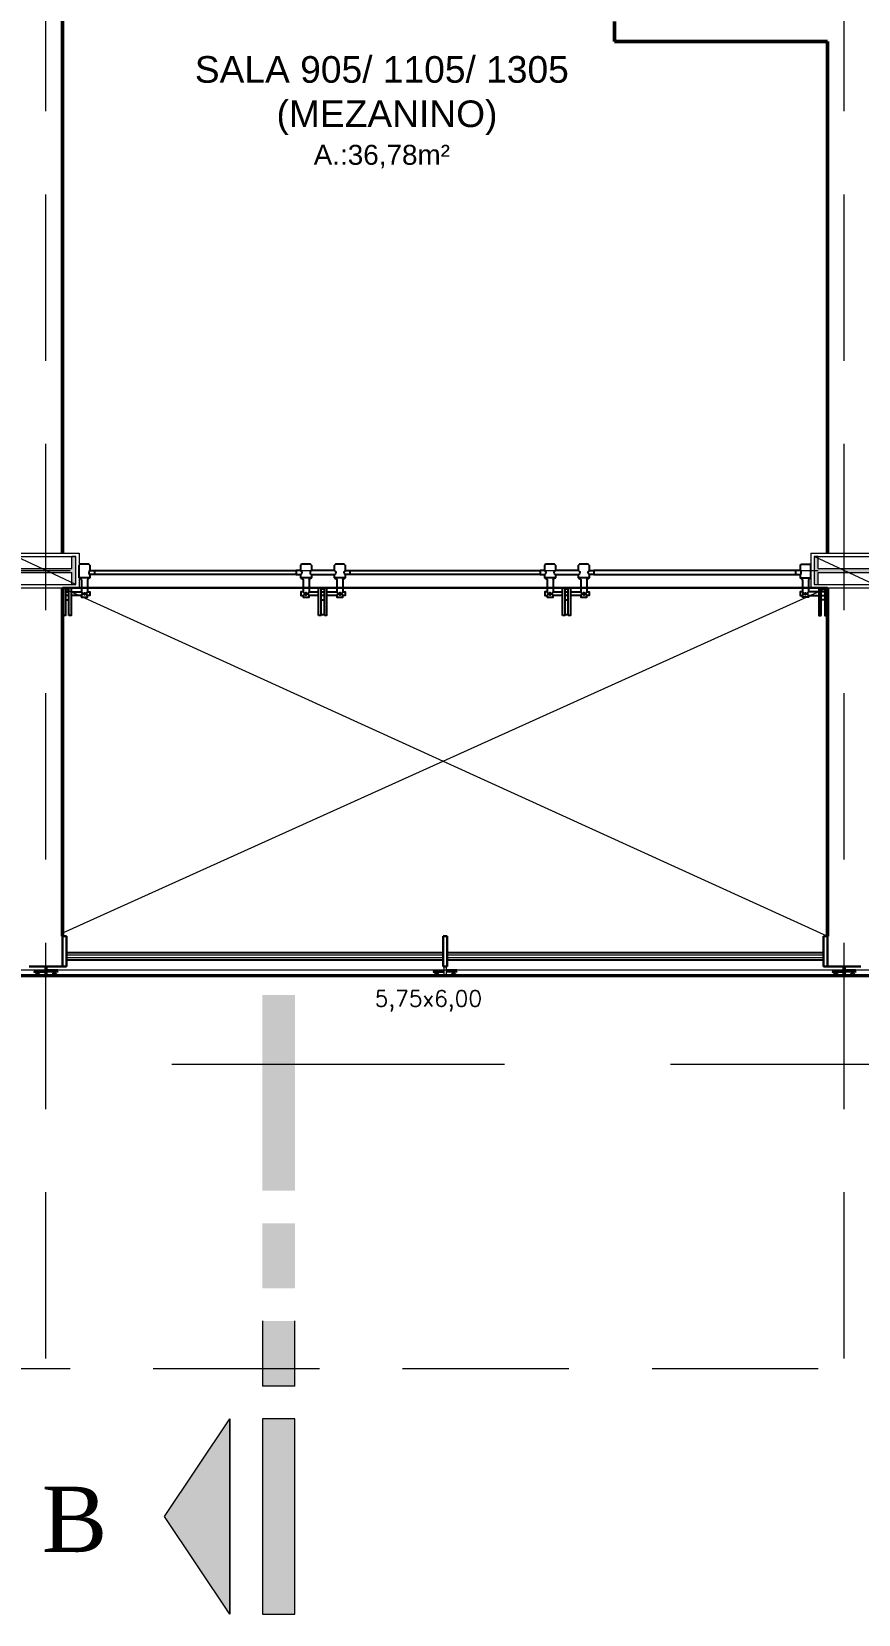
# Model space of a CAD drawing. Header units: millimetres. Extents: x 705 to 840, y 133 to 501.
# Drawn here: x 741.08 to 747.3, y 369.72 to 381.62 of the extents above; entities that cross this region are included whole.
import ezdxf

# ---------------------------------------------------------------- set-up
doc = ezdxf.new("R2010")
doc.units = ezdxf.units.MM
doc.header["$LTSCALE"] = 10
for name, pattern in [('ACAD_ISO03W100', [30, 12, -18]), ('BORDERX2', [3.5, 1, -0.5, 1, -0.5, 0, -0.5]), ('DASHED2', [0.375, 0.25, -0.125])]:
    doc.linetypes.add(name, pattern=pattern)
for name, color, linetype, lineweight in [('CINZA', 252, 'Continuous', 13), ('COTA', 90, 'Continuous', 9), ('HACHT', 90, 'Continuous', 9), ('linha estutura', 252, 'Continuous', 13), ('PAREDES 2', 50, 'Continuous', 50), ('Pilares', 16, 'Continuous', 20), ('pn 02', 16, 'Continuous', 20), ('PN-01', 90, 'Continuous', 13), ('PN-03', 180, 'Continuous', 30), ('recuos', 16, 'Continuous', 20), ('texto', 16, 'Continuous', 20)]:
    doc.layers.add(name, color=color, linetype=linetype, lineweight=lineweight)
for name, color, linetype in [('EJE', 5, 'ACAD_ISO03W100'), ('ESCALERA', 90, 'Continuous'), ('VIDRO', 140, 'Continuous')]:
    doc.layers.add(name, color=color, linetype=linetype)
doc.styles.get("Standard").update_dxf_attribs({"font": 'simplex.shx'})

# ---------------------------------------------------------------- blocks, each defined once
blk = doc.blocks.new('peitoril1')
at = {"layer": 'EJE', "linetype": 'BORDERX2', "ltscale": 0.001}
for points in [[(0.017, -0.032), (-0.01, -0.032)], [(-0.01, -0.058), (0.017, -0.058)]]:
    blk.add_lwpolyline(points, dxfattribs=at)
for centre in [(-0.127, -0.046), (0.128, -0.046)]:
    blk.add_circle(centre, 0.00762, dxfattribs=at)
at = {"layer": 'ESCALERA'}
for p, q in [((-0.087, 0.129), (0.087, 0.129)), ((0.087, 0.098), (-0.087, 0.098))]:
    blk.add_line(p, q, dxfattribs=at)
for points in [[(-0.167, 0.129), (-0.202, 0.129), (-0.202, 0.098), (-0.167, 0.098)], [(-0.166, 0.17), (-0.16, 0.176)], [(-0.166, 0.17), (-0.166, 0.129)], [(-0.16, 0.176), (-0.135, 0.176)], [(-0.135, 0.176), (-0.093, 0.176)], [(-0.093, 0.176), (-0.087, 0.17)], [(-0.087, 0.129), (-0.087, 0.17)], [(0.087, 0.17), (0.093, 0.176)], [(0.087, 0.17), (0.087, 0.129)], [(0.093, 0.176), (0.119, 0.176)], [(0.119, 0.176), (0.161, 0.176)], [(0.161, 0.176), (0.167, 0.17)], [(0.167, 0.129), (0.167, 0.17)], [(0.167, 0.129), (0.202, 0.129), (0.202, 0.098), (0.167, 0.098)], [(-0.166, 0.099), (-0.166, 0.073), (-0.135, 0.073)], [(-0.166, 0.073), (-0.087, 0.073), (-0.087, 0.098)], [(-0.149, 0.059), (-0.149, -0.032)], [(-0.104, 0.059), (-0.104, -0.032)], [(0.104, 0), (-0.104, 0)], [(0.087, 0.073), (0.167, 0.073), (0.167, 0.098)], [(0.087, 0.098), (0.087, 0.073), (0.119, 0.073)], [(0.104, 0.059), (0.104, -0.032)], [(0.149, 0.059), (0.149, -0.032)], [(-0.149, -0.032), (-0.167, -0.032), (-0.167, -0.058), (-0.149, -0.058)], [(-0.104, -0.058), (-0.104, -0.071), (-0.149, -0.071), (-0.149, -0.058)], [(-0.026, -0.032), (-0.104, -0.032)], [(-0.104, -0.058), (-0.026, -0.058)], [(0.017, -0.008), (-0.01, -0.008)], [(0.017, -0.092), (-0.01, -0.092)], [(0.104, -0.032), (0.033, -0.032)], [(0.033, -0.058), (0.105, -0.058)], [(0.149, -0.058), (0.149, -0.071), (0.105, -0.071), (0.105, -0.058)], [(0.149, -0.032), (0.167, -0.032), (0.167, -0.058), (0.149, -0.058)], [(0.017, -0.202), (-0.01, -0.202)]]:
    blk.add_lwpolyline(points, dxfattribs=at)
for points in [[(-0.01, -0.21), (-0.01, 0), (-0.026, 0), (-0.026, -0.21)], [(0.033, -0.21), (0.033, 0), (0.017, 0), (0.017, -0.21)]]:
    blk.add_lwpolyline(points, close=True, dxfattribs=at)
for centre, radius, start, end in [((-0.177, 0.114), 0.0183, 303.7221, 56.3197), ((-0.077, 0.114), 0.0183, 123.6803, 236.2779), ((0.077, 0.114), 0.0183, 303.7221, 56.3197), ((0.177, 0.114), 0.0183, 123.6803, 236.2779), ((-0.172, 0.049), 0.0247, 22.7593, 77.2542), ((-0.081, 0.048), 0.0255, 102.7579, 156.0181), ((0.082, 0.049), 0.0247, 22.7593, 77.2542), ((0.172, 0.048), 0.0255, 102.7579, 156.0181), ((-0.155, -0.045), 0.0142, 296.1431, 64.1119), ((-0.098, -0.045), 0.0142, 115.274, 244.6765), ((0.098, -0.045), 0.0142, 296.1431, 64.1119), ((0.155, -0.045), 0.0142, 115.274, 244.6765)]:
    blk.add_arc(centre, radius, start, end, dxfattribs=at)

msp = doc.modelspace()

# ---------------------------------------------------------------- hatches: boundary and pattern name
at = {"layer": 'Pilares'}
for points in [[(740.966, 377.677), (740.966, 377.467), (740.996, 377.467), (740.996, 377.557), (741.386, 377.557), (741.386, 377.467), (741.416, 377.467), (741.416, 377.677), (741.386, 377.677), (741.386, 377.587), (740.996, 377.587), (740.996, 377.677)], [(746.966, 377.677), (746.966, 377.467), (746.996, 377.467), (746.996, 377.557), (747.386, 377.557), (747.386, 377.467), (747.416, 377.467), (747.416, 377.677), (747.386, 377.677), (747.386, 377.587), (746.996, 377.587), (746.996, 377.677)]]:
    msp.add_hatch(color=256, dxfattribs=at).paths.add_polyline_path(points)
at = {"layer": 'PN-01', "ltscale": 0.05}
h = msp.add_hatch(color=256, dxfattribs=at)
h.paths.add_polyline_path([(742.083, 370.46), (742.573, 369.725), (742.573, 371.195)])
h.paths.add_polyline_path([(742.818, 371.195), (742.818, 369.725), (743.063, 369.725), (743.063, 371.195)])
h.paths.add_polyline_path([(742.818, 371.93), (742.818, 371.44), (743.063, 371.44), (743.063, 371.93)])
h.paths.add_polyline_path([(742.818, 372.665), (742.818, 372.175), (743.063, 372.175), (743.063, 372.665)])
h.paths.add_polyline_path([(742.818, 373.633), (742.818, 372.91), (743.063, 372.91), (743.063, 373.633)])
h.paths.add_polyline_path([(742.818, 374.38), (742.818, 373.633), (743.063, 373.633), (743.063, 374.38)])

# ---------------------------------------------------------------- linework, layer by layer
at = {"layer": 'CINZA'}
for p, q in [((744.176, 374.694), (741.346, 374.694)), ((744.176, 374.679), (741.346, 374.679)), ((744.176, 374.66), (741.346, 374.66)), ((744.176, 374.645), (741.346, 374.645)), ((747.036, 374.694), (744.206, 374.694)), ((747.036, 374.679), (744.206, 374.679)), ((747.036, 374.66), (744.206, 374.66)), ((747.036, 374.645), (744.206, 374.645))]:
    msp.add_line(p, q, dxfattribs=at)
at = {"layer": 'EJE', "linetype": 'BORDERX2', "ltscale": 0.001}
for points in [[(741.337, 377.41), (741.364, 377.41)], [(741.364, 377.384), (741.337, 377.384)], [(747.045, 377.41), (747.018, 377.41)], [(747.018, 377.384), (747.045, 377.384)]]:
    msp.add_lwpolyline(points, dxfattribs=at)
for centre in [(741.481, 377.396), (746.9, 377.396)]:
    msp.add_circle(centre, 0.00762, dxfattribs=at)
at = {"layer": 'ESCALERA'}
for p, q in [((741.556, 377.571), (743.072, 377.571)), ((743.072, 377.54), (741.556, 377.54)), ((743.476, 377.571), (744.905, 377.571)), ((744.905, 377.54), (743.476, 377.54)), ((746.825, 377.571), (745.31, 377.571)), ((745.31, 377.54), (746.825, 377.54))]:
    msp.add_line(p, q, dxfattribs=at)
for points in [[(741.441, 377.515), (741.441, 377.612)], [(741.52, 377.515), (741.441, 377.515)], [(741.489, 377.618), (741.447, 377.618)], [(741.459, 377.501), (741.459, 377.41)], [(741.514, 377.618), (741.489, 377.618)], [(741.52, 377.54), (741.52, 377.515), (741.489, 377.515)], [(741.503, 377.501), (741.503, 377.41)], [(741.52, 377.612), (741.514, 377.618)], [(741.52, 377.612), (741.52, 377.57)], [(741.521, 377.571), (741.556, 377.571), (741.556, 377.54), (741.521, 377.54)], [(746.861, 377.571), (746.825, 377.571), (746.825, 377.54), (746.861, 377.54)], [(746.861, 377.612), (746.868, 377.618)], [(746.861, 377.612), (746.861, 377.57)], [(746.861, 377.54), (746.861, 377.515), (746.893, 377.515)], [(746.861, 377.515), (746.941, 377.515)], [(746.868, 377.618), (746.893, 377.618)], [(746.879, 377.501), (746.879, 377.41)], [(746.893, 377.618), (746.935, 377.618)], [(746.923, 377.501), (746.923, 377.41)], [(746.941, 377.515), (746.941, 377.612)], [(741.337, 377.434), (741.364, 377.434)], [(741.38, 377.41), (741.459, 377.41)], [(741.459, 377.384), (741.38, 377.384)], [(741.459, 377.384), (741.459, 377.371), (741.503, 377.371), (741.503, 377.384)], [(741.503, 377.41), (741.521, 377.41), (741.521, 377.384), (741.503, 377.384)], [(746.879, 377.41), (746.861, 377.41), (746.861, 377.384), (746.879, 377.384)], [(746.923, 377.384), (746.923, 377.371), (746.879, 377.371), (746.879, 377.384)], [(747.002, 377.41), (746.923, 377.41)], [(746.923, 377.384), (747.002, 377.384)], [(747.045, 377.434), (747.018, 377.434)], [(741.337, 377.35), (741.364, 377.35)], [(747.045, 377.35), (747.018, 377.35)]]:
    msp.add_lwpolyline(points, dxfattribs=at)
for points in [[(741.321, 377.232), (741.321, 377.442), (741.337, 377.442), (741.337, 377.232)], [(741.364, 377.232), (741.364, 377.442), (741.38, 377.442), (741.38, 377.232)], [(747.018, 377.232), (747.018, 377.442), (747.002, 377.442), (747.002, 377.232)], [(747.061, 377.232), (747.061, 377.442), (747.045, 377.442), (747.045, 377.232)]]:
    msp.add_lwpolyline(points, close=True, dxfattribs=at)
for centre, radius, start, end in [((741.435, 377.49), 0.0255, 23.9819, 77.2421), ((741.526, 377.491), 0.0247, 102.7458, 157.2407), ((741.531, 377.555), 0.0183, 123.6803, 236.2779), ((746.851, 377.555), 0.0183, 303.7221, 56.3197), ((746.856, 377.491), 0.0247, 22.7593, 77.2542), ((746.947, 377.49), 0.0255, 102.7579, 156.0181), ((741.452, 377.397), 0.0142, 295.3235, 64.726), ((741.509, 377.397), 0.0142, 115.8881, 243.8569), ((746.872, 377.397), 0.0142, 296.1431, 64.1119), ((746.929, 377.397), 0.0142, 115.274, 244.6765)]:
    msp.add_arc(centre, radius, start, end, dxfattribs=at)
at = {"layer": 'HACHT'}
for p, q in [((744.176, 374.699), (741.346, 374.699)), ((747.036, 374.699), (744.206, 374.699)), ((741.199, 374.533), (741.182, 374.533)), ((741.182, 374.533), (741.199, 374.533)), ((741.199, 374.533), (741.182, 374.533)), ((741.182, 374.533), (741.199, 374.533)), ((744.176, 374.639), (741.346, 374.639)), ((744.199, 374.533), (744.182, 374.533)), ((747.036, 374.639), (744.206, 374.639)), ((747.199, 374.533), (747.182, 374.533)), ((747.182, 374.533), (747.199, 374.533))]:
    msp.add_line(p, q, dxfattribs=at)
at = {"layer": 'linha estutura', "linetype": 'DASHED2', "ltscale": 0.5}
for p, q in [((741.191, 371.648), (741.191, 400.801)), ((747.191, 371.648), (747.191, 400.801)), ((723.247, 377.572), (770.918, 377.572)), ((723.247, 371.572), (770.918, 371.572))]:
    msp.add_line(p, q, dxfattribs=at)
at = {"layer": 'PAREDES 2'}
for p, q in [((741.316, 385.447), (741.316, 377.702)), ((745.466, 381.697), (745.466, 381.547)), ((747.066, 381.547), (745.466, 381.547)), ((747.066, 377.702), (747.066, 381.547)), ((741.316, 377.442), (741.316, 374.822)), ((747.066, 374.822), (747.066, 377.442))]:
    msp.add_line(p, q, dxfattribs=at)
at = {"layer": 'Pilares'}
for p, q in [((740.941, 377.702), (741.441, 377.702)), ((740.966, 377.677), (741.416, 377.677)), ((741.416, 377.467), (740.966, 377.677)), ((741.441, 377.702), (741.441, 377.442)), ((746.941, 377.702), (746.941, 377.442)), ((746.941, 377.702), (747.441, 377.702)), ((746.966, 377.677), (747.416, 377.677)), ((747.416, 377.467), (746.966, 377.677)), ((746.996, 377.587), (746.996, 377.677)), ((746.996, 377.587), (747.386, 377.587)), ((746.996, 377.467), (746.996, 377.557)), ((746.996, 377.557), (747.386, 377.557)), ((740.941, 377.442), (741.441, 377.442)), ((740.966, 377.467), (741.416, 377.467)), ((746.941, 377.442), (747.441, 377.442)), ((746.966, 377.467), (747.416, 377.467))]:
    msp.add_line(p, q, dxfattribs=at)
at = {"layer": 'Pilares', "linetype": 'Continuous'}
for p, q in [((741.386, 377.587), (741.386, 377.677)), ((740.996, 377.587), (741.386, 377.587)), ((740.996, 377.557), (741.386, 377.557)), ((741.386, 377.467), (741.386, 377.557))]:
    msp.add_line(p, q, dxfattribs=at)
msp.add_lwpolyline([(741.386, 377.467), (741.416, 377.467), (741.416, 377.677), (741.386, 377.677)], dxfattribs=at)
at = {"layer": 'Pilares'}
msp.add_lwpolyline([(746.996, 377.677), (746.966, 377.677), (746.966, 377.467), (746.996, 377.467)], dxfattribs=at)
at = {"layer": 'pn 02'}
for p, q in [((742.818, 371.93), (742.818, 371.44)), ((743.063, 371.44), (743.063, 371.93)), ((743.063, 371.44), (742.818, 371.44)), ((742.573, 371.195), (742.573, 369.725)), ((742.818, 371.195), (742.818, 369.725)), ((743.063, 371.195), (742.818, 371.195)), ((743.063, 369.725), (743.063, 371.195)), ((742.818, 369.725), (743.063, 369.725))]:
    msp.add_line(p, q, dxfattribs=at)
at = {"layer": 'pn 02', "ltscale": 0.05}
for q in [(742.573, 371.195), (742.573, 371.195), (742.083, 370.46)]:
    msp.add_line((742.573, 369.725), q, dxfattribs=at)
at = {"layer": 'PN-01'}
for p, q in [((747.066, 377.442), (741.316, 374.844)), ((741.316, 377.442), (747.066, 374.822)), ((729.191, 374.57), (753.316, 374.57)), ((741.101, 374.57), (741.182, 374.57)), ((741.101, 374.564), (741.101, 374.57)), ((741.101, 374.57), (741.182, 374.57)), ((741.101, 374.564), (741.101, 374.57)), ((741.101, 374.564), (741.111, 374.564)), ((741.101, 374.564), (741.111, 374.564)), ((741.101, 374.558), (741.182, 374.558)), ((741.101, 374.558), (741.101, 374.552)), ((741.101, 374.558), (741.182, 374.558)), ((741.101, 374.558), (741.101, 374.552)), ((741.101, 374.552), (741.182, 374.552)), ((741.101, 374.552), (741.182, 374.552)), ((741.111, 374.564), (741.144, 374.564)), ((741.111, 374.564), (741.144, 374.564)), ((741.119, 374.543), (741.112, 374.539)), ((741.119, 374.543), (741.112, 374.539)), ((741.112, 374.539), (741.112, 374.533)), ((741.112, 374.539), (741.112, 374.533)), ((741.113, 374.558), (741.113, 374.552)), ((741.113, 374.558), (741.113, 374.552)), ((741.119, 374.564), (741.115, 374.558)), ((741.119, 374.564), (741.115, 374.558)), ((741.116, 374.56), (741.139, 374.56)), ((741.116, 374.56), (741.139, 374.56)), ((741.117, 374.561), (741.138, 374.561)), ((741.117, 374.561), (741.138, 374.561)), ((741.118, 374.562), (741.137, 374.562)), ((741.118, 374.562), (741.137, 374.562)), ((741.119, 374.552), (741.119, 374.543)), ((741.119, 374.552), (741.119, 374.543)), ((741.124, 374.529), (741.121, 374.523)), ((741.124, 374.529), (741.121, 374.523)), ((741.125, 374.528), (741.122, 374.523)), ((741.125, 374.528), (741.122, 374.523)), ((741.124, 374.533), (741.124, 374.529)), ((741.124, 374.533), (741.124, 374.529)), ((741.125, 374.533), (741.125, 374.528)), ((741.125, 374.533), (741.125, 374.528)), ((741.126, 374.558), (741.126, 374.524)), ((741.126, 374.558), (741.126, 374.523)), ((741.126, 374.558), (741.126, 374.524)), ((741.126, 374.558), (741.126, 374.523)), ((741.128, 374.558), (741.128, 374.518)), ((741.128, 374.558), (741.128, 374.518)), ((741.129, 374.558), (741.129, 374.523)), ((741.129, 374.558), (741.129, 374.523)), ((741.131, 374.533), (741.131, 374.528)), ((741.131, 374.533), (741.131, 374.528)), ((741.131, 374.528), (741.133, 374.523)), ((741.131, 374.528), (741.133, 374.523)), ((741.132, 374.533), (741.132, 374.529)), ((741.132, 374.533), (741.132, 374.529)), ((741.132, 374.529), (741.134, 374.523)), ((741.132, 374.529), (741.134, 374.523)), ((741.136, 374.564), (741.14, 374.558)), ((741.136, 374.564), (741.14, 374.558)), ((741.136, 374.552), (741.136, 374.543)), ((741.136, 374.552), (741.136, 374.543)), ((741.136, 374.543), (741.143, 374.539)), ((741.136, 374.543), (741.143, 374.539)), ((741.143, 374.558), (741.143, 374.552)), ((741.143, 374.558), (741.143, 374.552)), ((741.143, 374.539), (741.143, 374.533)), ((741.143, 374.539), (741.143, 374.533)), ((741.144, 374.564), (741.182, 374.564)), ((741.144, 374.564), (741.182, 374.564)), ((741.157, 374.564), (741.157, 374.57)), ((741.157, 374.564), (741.157, 374.57)), ((741.157, 374.558), (741.157, 374.552)), ((741.157, 374.558), (741.157, 374.552)), ((741.182, 374.594), (741.182, 374.533)), ((741.182, 374.594), (741.182, 374.533)), ((741.182, 374.594), (741.182, 374.533)), ((741.199, 374.594), (741.199, 374.533)), ((741.28, 374.57), (741.199, 374.57)), ((741.28, 374.57), (741.199, 374.57)), ((741.237, 374.564), (741.199, 374.564)), ((741.237, 374.564), (741.199, 374.564)), ((741.28, 374.558), (741.199, 374.558)), ((741.28, 374.558), (741.199, 374.558)), ((741.28, 374.552), (741.199, 374.552)), ((741.28, 374.552), (741.199, 374.552)), ((741.225, 374.564), (741.225, 374.57)), ((741.225, 374.564), (741.225, 374.57)), ((741.225, 374.558), (741.225, 374.552)), ((741.225, 374.558), (741.225, 374.552)), ((741.271, 374.564), (741.237, 374.564)), ((741.271, 374.564), (741.237, 374.564)), ((741.239, 374.558), (741.239, 374.552)), ((741.239, 374.558), (741.239, 374.552)), ((741.246, 374.543), (741.239, 374.539)), ((741.246, 374.543), (741.239, 374.539)), ((741.239, 374.539), (741.239, 374.533)), ((741.239, 374.539), (741.239, 374.533)), ((741.246, 374.564), (741.242, 374.558)), ((741.246, 374.564), (741.242, 374.558)), ((741.265, 374.56), (741.243, 374.56)), ((741.265, 374.56), (741.243, 374.56)), ((741.264, 374.562), (741.244, 374.562)), ((741.264, 374.562), (741.244, 374.562)), ((741.265, 374.561), (741.244, 374.561)), ((741.265, 374.561), (741.244, 374.561)), ((741.246, 374.552), (741.246, 374.543)), ((741.246, 374.552), (741.246, 374.543)), ((741.25, 374.529), (741.247, 374.523)), ((741.25, 374.529), (741.247, 374.523)), ((741.251, 374.528), (741.249, 374.523)), ((741.251, 374.528), (741.249, 374.523)), ((741.25, 374.533), (741.25, 374.529)), ((741.25, 374.533), (741.25, 374.529)), ((741.251, 374.533), (741.251, 374.528)), ((741.251, 374.533), (741.251, 374.528)), ((741.253, 374.558), (741.253, 374.523)), ((741.253, 374.558), (741.253, 374.523)), ((741.254, 374.558), (741.254, 374.518)), ((741.254, 374.558), (741.254, 374.518)), ((741.255, 374.558), (741.255, 374.524)), ((741.255, 374.558), (741.255, 374.523)), ((741.255, 374.558), (741.255, 374.524)), ((741.255, 374.558), (741.255, 374.523)), ((741.257, 374.533), (741.257, 374.528)), ((741.257, 374.533), (741.257, 374.528)), ((741.257, 374.528), (741.259, 374.523)), ((741.257, 374.528), (741.259, 374.523)), ((741.258, 374.533), (741.258, 374.529)), ((741.258, 374.533), (741.258, 374.529)), ((741.258, 374.529), (741.261, 374.523)), ((741.258, 374.529), (741.261, 374.523)), ((741.263, 374.564), (741.267, 374.558)), ((741.263, 374.564), (741.267, 374.558)), ((741.263, 374.552), (741.263, 374.543)), ((741.263, 374.552), (741.263, 374.543)), ((741.263, 374.543), (741.27, 374.539)), ((741.263, 374.543), (741.27, 374.539)), ((741.269, 374.558), (741.269, 374.552)), ((741.269, 374.558), (741.269, 374.552)), ((741.27, 374.539), (741.27, 374.533)), ((741.27, 374.539), (741.27, 374.533)), ((741.28, 374.564), (741.271, 374.564)), ((741.28, 374.564), (741.271, 374.564)), ((741.28, 374.564), (741.28, 374.57)), ((741.28, 374.564), (741.28, 374.57)), ((741.28, 374.558), (741.28, 374.552)), ((741.28, 374.558), (741.28, 374.552)), ((744.101, 374.564), (744.101, 374.57)), ((744.101, 374.57), (744.182, 374.57)), ((744.101, 374.564), (744.111, 374.564)), ((744.101, 374.558), (744.101, 374.552)), ((744.101, 374.558), (744.182, 374.558)), ((744.101, 374.552), (744.182, 374.552)), ((744.111, 374.564), (744.144, 374.564)), ((744.119, 374.543), (744.112, 374.539)), ((744.112, 374.539), (744.112, 374.533)), ((744.113, 374.558), (744.113, 374.552)), ((744.119, 374.564), (744.115, 374.558)), ((744.116, 374.56), (744.139, 374.56)), ((744.117, 374.561), (744.138, 374.561)), ((744.118, 374.562), (744.137, 374.562)), ((744.119, 374.552), (744.119, 374.543)), ((744.124, 374.529), (744.121, 374.523)), ((744.125, 374.528), (744.122, 374.523)), ((744.124, 374.533), (744.124, 374.529)), ((744.125, 374.533), (744.125, 374.528)), ((744.126, 374.558), (744.126, 374.524)), ((744.126, 374.558), (744.126, 374.523)), ((744.128, 374.558), (744.128, 374.518)), ((744.129, 374.558), (744.129, 374.523)), ((744.131, 374.533), (744.131, 374.528)), ((744.131, 374.528), (744.133, 374.523)), ((744.132, 374.533), (744.132, 374.529)), ((744.132, 374.529), (744.134, 374.523)), ((744.136, 374.564), (744.14, 374.558)), ((744.136, 374.552), (744.136, 374.543)), ((744.136, 374.543), (744.143, 374.539)), ((744.143, 374.558), (744.143, 374.552)), ((744.143, 374.539), (744.143, 374.533)), ((744.144, 374.564), (744.182, 374.564)), ((744.157, 374.564), (744.157, 374.57)), ((744.157, 374.558), (744.157, 374.552)), ((744.182, 374.594), (744.182, 374.533)), ((744.199, 374.594), (744.199, 374.533)), ((744.28, 374.57), (744.199, 374.57)), ((744.237, 374.564), (744.199, 374.564)), ((744.28, 374.558), (744.199, 374.558)), ((744.28, 374.552), (744.199, 374.552)), ((744.225, 374.564), (744.225, 374.57)), ((744.225, 374.558), (744.225, 374.552)), ((744.271, 374.564), (744.237, 374.564)), ((744.239, 374.558), (744.239, 374.552)), ((744.246, 374.543), (744.239, 374.539)), ((744.239, 374.539), (744.239, 374.533)), ((744.246, 374.564), (744.242, 374.558)), ((744.265, 374.56), (744.243, 374.56)), ((744.264, 374.562), (744.244, 374.562)), ((744.265, 374.561), (744.244, 374.561)), ((744.246, 374.552), (744.246, 374.543)), ((744.25, 374.529), (744.247, 374.523)), ((744.251, 374.528), (744.249, 374.523)), ((744.25, 374.533), (744.25, 374.529)), ((744.251, 374.533), (744.251, 374.528)), ((744.253, 374.558), (744.253, 374.523)), ((744.254, 374.558), (744.254, 374.518)), ((744.255, 374.558), (744.255, 374.524)), ((744.255, 374.558), (744.255, 374.523)), ((744.257, 374.533), (744.257, 374.528)), ((744.257, 374.528), (744.259, 374.523)), ((744.258, 374.533), (744.258, 374.529)), ((744.258, 374.529), (744.261, 374.523)), ((744.263, 374.564), (744.267, 374.558)), ((744.263, 374.552), (744.263, 374.543)), ((744.263, 374.543), (744.27, 374.539)), ((744.269, 374.558), (744.269, 374.552)), ((744.27, 374.539), (744.27, 374.533)), ((744.28, 374.564), (744.271, 374.564)), ((744.28, 374.564), (744.28, 374.57)), ((744.28, 374.558), (744.28, 374.552)), ((747.101, 374.57), (747.182, 374.57)), ((747.101, 374.564), (747.101, 374.57)), ((747.101, 374.564), (747.111, 374.564)), ((747.101, 374.558), (747.182, 374.558)), ((747.101, 374.558), (747.101, 374.552)), ((747.101, 374.552), (747.182, 374.552)), ((747.111, 374.564), (747.144, 374.564)), ((747.119, 374.543), (747.112, 374.539)), ((747.112, 374.539), (747.112, 374.533)), ((747.113, 374.558), (747.113, 374.552)), ((747.119, 374.564), (747.115, 374.558)), ((747.116, 374.56), (747.139, 374.56)), ((747.117, 374.561), (747.138, 374.561)), ((747.118, 374.562), (747.137, 374.562)), ((747.119, 374.552), (747.119, 374.543)), ((747.124, 374.529), (747.121, 374.523)), ((747.125, 374.528), (747.122, 374.523)), ((747.124, 374.533), (747.124, 374.529)), ((747.125, 374.533), (747.125, 374.528)), ((747.126, 374.558), (747.126, 374.524)), ((747.126, 374.558), (747.126, 374.523)), ((747.128, 374.558), (747.128, 374.518)), ((747.129, 374.558), (747.129, 374.523)), ((747.131, 374.533), (747.131, 374.528)), ((747.131, 374.528), (747.133, 374.523)), ((747.132, 374.533), (747.132, 374.529)), ((747.132, 374.529), (747.134, 374.523)), ((747.136, 374.564), (747.14, 374.558)), ((747.136, 374.552), (747.136, 374.543)), ((747.136, 374.543), (747.143, 374.539)), ((747.143, 374.558), (747.143, 374.552)), ((747.143, 374.539), (747.143, 374.533)), ((747.144, 374.564), (747.182, 374.564)), ((747.157, 374.564), (747.157, 374.57)), ((747.157, 374.558), (747.157, 374.552)), ((747.182, 374.594), (747.182, 374.533)), ((747.182, 374.594), (747.182, 374.533)), ((747.182, 374.594), (747.182, 374.533)), ((747.199, 374.594), (747.199, 374.533)), ((747.28, 374.57), (747.199, 374.57)), ((747.237, 374.564), (747.199, 374.564)), ((747.28, 374.558), (747.199, 374.558)), ((747.28, 374.552), (747.199, 374.552)), ((747.225, 374.564), (747.225, 374.57)), ((747.225, 374.558), (747.225, 374.552)), ((747.271, 374.564), (747.237, 374.564)), ((747.239, 374.558), (747.239, 374.552)), ((747.246, 374.543), (747.239, 374.539)), ((747.239, 374.539), (747.239, 374.533)), ((747.246, 374.564), (747.242, 374.558)), ((747.265, 374.56), (747.243, 374.56)), ((747.264, 374.562), (747.244, 374.562)), ((747.265, 374.561), (747.244, 374.561)), ((747.246, 374.552), (747.246, 374.543)), ((747.25, 374.529), (747.247, 374.523)), ((747.251, 374.528), (747.249, 374.523)), ((747.25, 374.533), (747.25, 374.529)), ((747.251, 374.533), (747.251, 374.528)), ((747.253, 374.558), (747.253, 374.523)), ((747.254, 374.558), (747.254, 374.518)), ((747.255, 374.558), (747.255, 374.524)), ((747.255, 374.558), (747.255, 374.523)), ((747.257, 374.533), (747.257, 374.528)), ((747.257, 374.528), (747.259, 374.523)), ((747.258, 374.533), (747.258, 374.529)), ((747.258, 374.529), (747.261, 374.523)), ((747.263, 374.564), (747.267, 374.558)), ((747.263, 374.552), (747.263, 374.543)), ((747.263, 374.543), (747.27, 374.539)), ((747.269, 374.558), (747.269, 374.552)), ((747.27, 374.539), (747.27, 374.533)), ((747.28, 374.564), (747.271, 374.564)), ((747.28, 374.564), (747.28, 374.57)), ((747.28, 374.558), (747.28, 374.552))]:
    msp.add_line(p, q, dxfattribs=at)
at = {"layer": 'PN-01', "ltscale": 0.05}
msp.add_line((742.083, 370.46), (742.573, 371.195), dxfattribs=at)
at = {"layer": 'PN-03', "ltscale": 0.1}
for p in [(741.316, 377.442), (741.441, 377.442)]:
    msp.add_line(p, (747.066, 377.442), dxfattribs=at)
at = {"layer": 'PN-03'}
for p, q in [((741.346, 374.822), (741.316, 374.822)), ((741.316, 374.822), (741.316, 374.594)), ((741.346, 374.822), (741.346, 374.594)), ((744.206, 374.822), (744.176, 374.822)), ((744.176, 374.822), (744.176, 374.594)), ((744.206, 374.822), (744.206, 374.594)), ((747.036, 374.822), (747.066, 374.822)), ((747.036, 374.822), (747.036, 374.594)), ((747.066, 374.822), (747.066, 374.594)), ((741.066, 374.594), (741.191, 374.594)), ((741.316, 374.594), (741.191, 374.594)), ((741.346, 374.594), (741.316, 374.594)), ((744.206, 374.594), (744.176, 374.594)), ((747.036, 374.594), (747.066, 374.594)), ((747.066, 374.594), (747.191, 374.594)), ((747.316, 374.594), (747.191, 374.594))]:
    msp.add_line(p, q, dxfattribs=at)
at = {"layer": 'recuos', "linetype": 'DASHED2'}
msp.add_line((712.137, 373.86), (784.918, 373.86), dxfattribs=at)
at = {"layer": 'VIDRO'}
for p, q in [((729.191, 374.533), (753.355, 374.533)), ((729.191, 374.523), (753.365, 374.523))]:
    msp.add_line(p, q, dxfattribs=at)

# ---------------------------------------------------------------- block references
at = {"layer": 'ESCALERA', "xscale": -1}
for p in [(743.274, 377.442), (745.108, 377.442)]:
    msp.add_blockref('peitoril1', p, dxfattribs=at)

# ---------------------------------------------------------------- texts
at = {"layer": 'COTA', "insert": (743.716, 381.438), "char_height": 0.2, "width": 2.812, "attachment_point": 2}
msp.add_mtext('{\\fArial|b0|i0|c0|p34;SALA 905/ 1105/ 1305  (MEZANINO)\\P\\H0.75x;A.:36,78m²}', dxfattribs=at)
at = {"layer": 'pn 02', "ltscale": 0.05, "insert": (741.159, 370.684), "char_height": 0.49, "width": 3.68578, "attachment_point": 1}
msp.add_mtext('{\\fTimes New Roman|b0|i0|c0|p18;B}', dxfattribs=at)
at = {"layer": 'texto'}
msp.add_text('5,75x6,00', height=0.12, dxfattribs=at).set_placement((743.662, 374.294))

doc.saveas('drawing.dxf')
